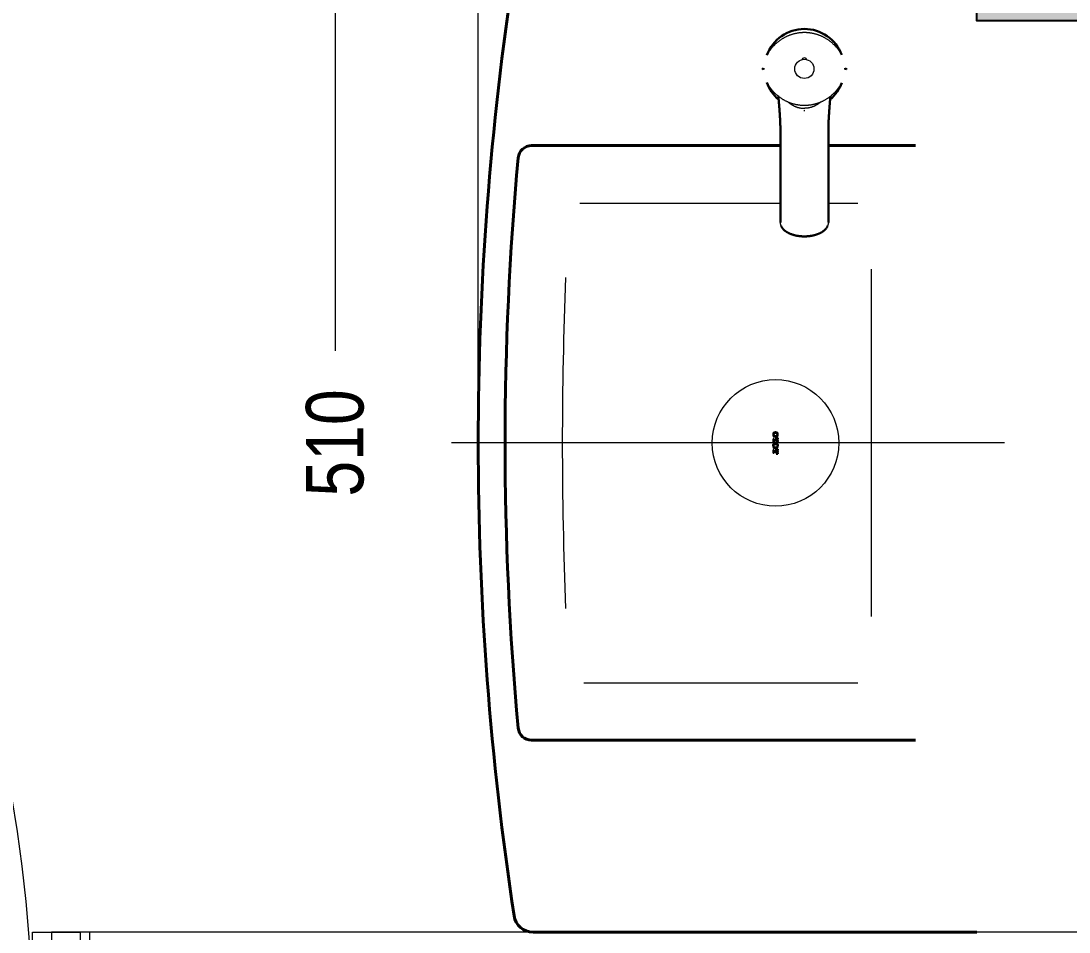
# Model space of a CAD drawing. Header units: millimetres. Extents: x -9564 to 494436, y -140371 to 4257.
# Drawn here: x -10.457 to -9.911, y 122.148 to 122.623 of the extents above; entities that cross this region are included whole.
import ezdxf
from ezdxf.enums import TextEntityAlignment as Align

# ---------------------------------------------------------------- set-up
doc = ezdxf.new("R2010")
doc.units = ezdxf.units.MM
doc.header["$MEASUREMENT"] = 0
for name, pattern in [('CENTER', [50.8, 31.75, -6.35, 6.35, -6.35]), ('DASHED2', [0.375, 0.25, -0.125]), ('SLD-Solid', [0])]:
    doc.linetypes.add(name, pattern=pattern)
for name, color, linetype, lineweight in [('BODY', 7, 'Continuous', 40), ('BODY2', 7, 'Continuous', 15), ('CENTER', 9, 'CENTER', 0), ('Dimensi', 252, 'Continuous', 9), ('DINDING', 1, 'Continuous', 20), ('DOOR OPENING', 4, 'SLD-Solid', 5), ('FITTING', 7, 'Continuous', 13), ('FITTING2', 7, 'Continuous', 30), ('LEGEND', 1, 'DASHED2', 50), ('XR-KOP A3_MOZART$0$A-TXTKOP', 3, 'Continuous', 5)]:
    doc.layers.add(name, color=color, linetype=linetype, lineweight=lineweight)
doc.styles.add('arial', font='arial.ttf', dxfattribs={"width": 0.8})
doc.styles.add('HAND', font='ROMAND.SHX', dxfattribs={"width": 0.8, "height": 250})
doc.styles.add('XR-KOP A3_MOZART$0$ROMAND', font='romand.shx', dxfattribs={"height": 2, "bigfont": 'bigfont.shx'})

# ---------------------------------------------------------------- blocks, each defined once
blk = doc.blocks.new('KUSEN PINTU')
at = {"layer": 'DOOR OPENING', "linetype": 'Continuous', "transparency": 33554687}
for p, q in [((-30, 110), (-30, 150)), ((-30, 150), (-5, 150)), ((-5, 150), (-5, 145)), ((-5, 145), (0, 145)), ((0, 145), (0, 5)), ((-50, 110), (-30, 110)), ((-50, 0), (-50, 110)), ((-5, 0), (-50, 0)), ((0, 5), (-5, 5)), ((-5, 5), (-5, 0))]:
    blk.add_line(p, q, dxfattribs=at)
at = {"layer": 'DOOR OPENING', "linetype": 'Continuous', "ltscale": 10, "transparency": 33554687}
for p, q in [((0, 145), (0, 150)), ((0, 5), (0, 0))]:
    blk.add_line(p, q, dxfattribs=at)
blk = doc.blocks.new('A$C3020dce1')
at = {"layer": 'DOOR OPENING', "color": 8, "ltscale": 2, "transparency": 33554687}
blk.add_arc((92.7, 32.89), 737.31, 359.77503, 88.65528, dxfattribs=at)
at = {"layer": 'DOOR OPENING', "linetype": 'Continuous', "transparency": 33554687, "xscale": -1, "rotation": 270}
blk.add_blockref('KUSEN PINTU', (0, 800), dxfattribs=at)
blk = doc.blocks.new('kolom1')
at = {"true_color": 0x636466}
h = blk.add_hatch(dxfattribs=at)
h.set_pattern_fill('ANGLE', color=251)
h.set_pattern_definition([(0, (0, 0), (0, 6.985), [5.08, -1.905]), (90, (0, 0), (-6.985, 4e-16), [5.08, -1.905])])
h.paths.add_polyline_path([(201.31161, -20.5135), (201.61161, -20.5135), (201.61161, -20.0135), (201.31161, -20.0135)])
h = blk.add_hatch(color=251, dxfattribs=at)
h.dxf.hatch_style = 1
h.paths.add_polyline_path([(201.61161, -20.0135), (201.31161, -20.0135), (201.31161, -20.5135), (201.61161, -20.5135)])
blk.add_lwpolyline([(201.61161, -20.0135), (201.61161, -20.5135), (201.31161, -20.5135), (201.31161, -20.0135)], close=True)
blk = doc.blocks.new('KL1')
blk.add_blockref('kolom1', (-10.11789, 185.3659))
blk = doc.blocks.new('A$Cbe85e2cb')
for points in [[(0.24974, 0.12026), (0.24974, 0.12055)], [(0.25134, 0.12055), (0.24974, 0.12055)], [(0.25008, 0.12026), (0.24974, 0.12026)], [(0.251, 0.12026), (0.25134, 0.12026)], [(0.25134, 0.12026), (0.25134, 0.12055)], [(0.25299, 0.12057), (0.25264, 0.1204)], [(0.25348, 0.12065), (0.25299, 0.12057)], [(0.25562, 0.12026), (0.25562, 0.12055)], [(0.25722, 0.12055), (0.25562, 0.12055)], [(0.25596, 0.12026), (0.25562, 0.12026)], [(0.25688, 0.12026), (0.25722, 0.12026)], [(0.25722, 0.12026), (0.25722, 0.12055)], [(0.25887, 0.12056), (0.25853, 0.1204)], [(0.25936, 0.12065), (0.25887, 0.12056)], [(0.25974, 0.1206), (0.25936, 0.12065)], [(0.2602, 0.1204), (0.25974, 0.1206)], [(0.24927, 0.11912), (0.24927, 0.11825)], [(0.24956, 0.11912), (0.24927, 0.11912)], [(0.24927, 0.11825), (0.25181, 0.11825)], [(0.24984, 0.11825), (0.24927, 0.11825)], [(0.24956, 0.11902), (0.24956, 0.11912)], [(0.25025, 0.11854), (0.25004, 0.11854)], [(0.25025, 0.11854), (0.25025, 0.12008)], [(0.25063, 0.11825), (0.25045, 0.11825)], [(0.25082, 0.11854), (0.25082, 0.12008)], [(0.25082, 0.11854), (0.25104, 0.11854)], [(0.25181, 0.11825), (0.25124, 0.11825)], [(0.25152, 0.11902), (0.25152, 0.11912)], [(0.25152, 0.11912), (0.25181, 0.11912)], [(0.25181, 0.11912), (0.25181, 0.11825)], [(0.25264, 0.1184), (0.2531, 0.1182)], [(0.25284, 0.11989), (0.25277, 0.11933)], [(0.25277, 0.11933), (0.25284, 0.11891)], [(0.2531, 0.1182), (0.25348, 0.11815)], [(0.25419, 0.11942), (0.25412, 0.11989)], [(0.25412, 0.11891), (0.25419, 0.11942)], [(0.25515, 0.11912), (0.25515, 0.11825)], [(0.25544, 0.11912), (0.25515, 0.11912)], [(0.25515, 0.11825), (0.25769, 0.11825)], [(0.25572, 0.11825), (0.25515, 0.11825)], [(0.25544, 0.11902), (0.25544, 0.11912)], [(0.25614, 0.11854), (0.25592, 0.11854)], [(0.25614, 0.11854), (0.25614, 0.12008)], [(0.25651, 0.11825), (0.25633, 0.11825)], [(0.2567, 0.11854), (0.2567, 0.12008)], [(0.2567, 0.11854), (0.25692, 0.11854)], [(0.25769, 0.11825), (0.25712, 0.11825)], [(0.2574, 0.11902), (0.2574, 0.11912)], [(0.2574, 0.11912), (0.25769, 0.11912)], [(0.25769, 0.11912), (0.25769, 0.11825)], [(0.25853, 0.1184), (0.25898, 0.1182)], [(0.25873, 0.11989), (0.25865, 0.11936)], [(0.25865, 0.11936), (0.25873, 0.11891)], [(0.25898, 0.1182), (0.25936, 0.11815)], [(0.25936, 0.11815), (0.25986, 0.11824)], [(0.25986, 0.11824), (0.2602, 0.1184)], [(0.26007, 0.11944), (0.26, 0.11989)], [(0.26, 0.11891), (0.26007, 0.11944)]]:
    blk.add_lwpolyline(points)
for points in [[(0.25008, 0.12026, -0.414214), (0.25025, 0.12008)], [(0.25082, 0.12008, -0.414214), (0.251, 0.12026)], [(0.25264, 0.1184, -0.536567), (0.25264, 0.1204)], [(0.25284, 0.11989, -0.727923), (0.25412, 0.11989)], [(0.25348, 0.12065, -0.149074), (0.25432, 0.1204)], [(0.25432, 0.1204, -0.536567), (0.25432, 0.1184)], [(0.25596, 0.12026, -0.414214), (0.25614, 0.12008)], [(0.2567, 0.12008, -0.414214), (0.25688, 0.12026)], [(0.25853, 0.1184, -0.536567), (0.25853, 0.1204)], [(0.25873, 0.11989, -0.727923), (0.26, 0.11989)], [(0.2602, 0.1204, -0.536567), (0.2602, 0.1184)], [(0.25004, 0.11854, -0.414214), (0.24956, 0.11902)], [(0.25152, 0.11902, -0.414214), (0.25104, 0.11854)], [(0.25412, 0.11891, -0.727923), (0.25284, 0.11891)], [(0.25432, 0.1184, -0.149074), (0.25348, 0.11815)], [(0.25592, 0.11854, -0.414214), (0.25544, 0.11902)], [(0.2574, 0.11902, -0.414214), (0.25692, 0.11854)], [(0.26, 0.11891, -0.727923), (0.25873, 0.11891)]]:
    blk.add_lwpolyline(points, format="xyb")
at = {"layer": 'BODY'}
for points in [[(0.00849, 0.25572, -0.075788), (0.50151, 0.25572)], [(0.10636, 0.25357, -0.045928), (0.40364, 0.25357)], [(0, 0.24583, -0.370565), (0.00849, 0.25572)], [(0.1, 0.2466, -0.387577), (0.10636, 0.25357)], [(0.40364, 0.25357, -0.387577), (0.41, 0.2466)]]:
    blk.add_lwpolyline(points, format="xyb", dxfattribs=at)
for points in [[(0.1, 0.2466), (0.1, 0.0464)], [(0.41, 0.2466), (0.41, 0.11685)], [(0, 0.24583), (0, 0.0144)], [(0.41, 0.09166), (0.41, 0.0464)]]:
    blk.add_lwpolyline(points, dxfattribs=at)
at = {"layer": 'BODY2'}
blk.add_lwpolyline([(0.16875, 0.22865, -0.020245), (0.34125, 0.22865)], format="xyb", dxfattribs=at)
for points in [[(0.13, 0.21927), (0.13, 0.0764)], [(0.38, 0.22141), (0.38, 0.11684)], [(0.38, 0.09184), (0.38, 0.0764)], [(0.16447, 0.06939), (0.34553, 0.06939)]]:
    blk.add_lwpolyline(points, dxfattribs=at)
at = {"layer": 'CENTER'}
blk.add_lwpolyline([(0.255, 0), (0.255, 0.28836)], dxfattribs=at)
at = {"layer": 'Dimensi'}
for points in [[(0, 0.25583), (0, 0.35904)], [(0.503, 0.34904), (0.30309, 0.34904)], [(0.265, 0.2744), (0.63173, 0.2744)]]:
    blk.add_lwpolyline(points, dxfattribs=at)
at = {"layer": 'FITTING'}
for points in [[(0.44969, 0.12617, -0.077016), (0.45031, 0.12617)], [(0.44969, 0.12617, -0.107339), (0.45, 0.12511)], [(0.45, 0.12511, -0.108288), (0.45031, 0.12617)], [(0.42817, 0.10403, -0.077016), (0.42817, 0.10464)], [(0.455, 0.10531, -0.306425), (0.45491, 0.10539)], [(0.455, 0.10531, -0.314249), (0.45491, 0.10538)], [(0.455, 0.10531, -0.967314), (0.455, 0.10337)], [(0.455, 0.10531, -0.010924), (0.455, 0.10531)], [(0.45489, 0.10331, -0.360799), (0.45499, 0.10339)], [(0.4549, 0.10335, -0.366838), (0.455, 0.10342)], [(0.45491, 0.10329, -0.306425), (0.455, 0.10337)], [(0.45491, 0.10329, -0.314249), (0.455, 0.10337)], [(0.455, 0.10337, -0.010924), (0.455, 0.10337)], [(0.45, 0.08356, -0.108288), (0.44969, 0.08251)], [(0.45031, 0.08251, -0.107338), (0.45, 0.08356)]]:
    blk.add_lwpolyline(points, format="xyb", dxfattribs=at)
for points in [[(0.44073, 0.12256), (0.44049, 0.12241), (0.44025, 0.12225), (0.44002, 0.12208), (0.43979, 0.12191), (0.43956, 0.12173), (0.43934, 0.12155), (0.43912, 0.12137), (0.4389, 0.12118), (0.43868, 0.12099), (0.43847, 0.1208), (0.43826, 0.12061), (0.43804, 0.12041), (0.43784, 0.12022), (0.43763, 0.12002), (0.43743, 0.11981), (0.43723, 0.11961), (0.43703, 0.1194), (0.43684, 0.11919), (0.43665, 0.11897), (0.43646, 0.11876), (0.43627, 0.11854), (0.43609, 0.11832), (0.43591, 0.11809), (0.43573, 0.11787), (0.43555, 0.11764), (0.43538, 0.11741), (0.43521, 0.11717), (0.43505, 0.11694), (0.43489, 0.1167), (0.43473, 0.11646), (0.43457, 0.11622), (0.43442, 0.11598), (0.43427, 0.11574), (0.43412, 0.11549), (0.43397, 0.11524), (0.43383, 0.11499), (0.4337, 0.11474), (0.43356, 0.11448), (0.43343, 0.11423), (0.4333, 0.11397), (0.43318, 0.11371), (0.43306, 0.11345), (0.43294, 0.11319), (0.43282, 0.11292), (0.43271, 0.11266), (0.43261, 0.11239), (0.4325, 0.11212), (0.4324, 0.11185), (0.4323, 0.11158), (0.43221, 0.11131), (0.43212, 0.11104), (0.43203, 0.11076), (0.43195, 0.11049), (0.43187, 0.11021), (0.4318, 0.10993), (0.43173, 0.10966), (0.43166, 0.10938), (0.43159, 0.1091), (0.43153, 0.10882), (0.43147, 0.10853), (0.43142, 0.10825), (0.43137, 0.10797), (0.43132, 0.10768), (0.43128, 0.1074), (0.43124, 0.10711), (0.43121, 0.10683), (0.43118, 0.10654), (0.43115, 0.10626), (0.43113, 0.10597), (0.43111, 0.10568), (0.43109, 0.1054), (0.43108, 0.10511), (0.43107, 0.10482), (0.43106, 0.10453), (0.43106, 0.10425), (0.43107, 0.10396), (0.43107, 0.10367), (0.43108, 0.10338), (0.4311, 0.1031), (0.43112, 0.10281), (0.43114, 0.10252), (0.43117, 0.10223), (0.4312, 0.10195), (0.43123, 0.10166), (0.43127, 0.10138), (0.43131, 0.10109), (0.43135, 0.10081), (0.4314, 0.10053), (0.43145, 0.10024), (0.43151, 0.09996), (0.43157, 0.09968), (0.43163, 0.0994), (0.4317, 0.09912), (0.43177, 0.09884), (0.43185, 0.09856), (0.43192, 0.09829), (0.432, 0.09801), (0.43209, 0.09774), (0.43218, 0.09746), (0.43227, 0.09719), (0.43237, 0.09692), (0.43247, 0.09665), (0.43257, 0.09638), (0.43267, 0.09611), (0.43278, 0.09585), (0.4329, 0.09558), (0.43301, 0.09532), (0.43313, 0.09506), (0.43326, 0.0948), (0.43338, 0.09454), (0.43351, 0.09428), (0.43365, 0.09403), (0.43378, 0.09378), (0.43392, 0.09353), (0.43407, 0.09328), (0.43421, 0.09303), (0.43436, 0.09278), (0.43451, 0.09254), (0.43467, 0.0923), (0.43483, 0.09206), (0.43499, 0.09182), (0.43515, 0.09158), (0.43532, 0.09135), (0.43549, 0.09112), (0.43567, 0.09089), (0.43584, 0.09066), (0.43602, 0.09044), (0.4362, 0.09022), (0.43639, 0.09), (0.43658, 0.08978), (0.43677, 0.08957), (0.43696, 0.08935), (0.43716, 0.08914), (0.43736, 0.08894), (0.43756, 0.08873), (0.43776, 0.08853), (0.43797, 0.08833), (0.43818, 0.08814), (0.43839, 0.08794), (0.4386, 0.08775), (0.43882, 0.08756), (0.43904, 0.08737), (0.43926, 0.08719), (0.43948, 0.08701), (0.43971, 0.08683), (0.43994, 0.08666), (0.44017, 0.0865), (0.44041, 0.08633), (0.44065, 0.08617)], [(0.45927, 0.08611), (0.45951, 0.08627), (0.45975, 0.08643), (0.45998, 0.08659), (0.46021, 0.08677), (0.46044, 0.08694), (0.46066, 0.08712), (0.46088, 0.08731), (0.4611, 0.08749), (0.46132, 0.08768), (0.46153, 0.08787), (0.46174, 0.08807), (0.46196, 0.08826), (0.46216, 0.08846), (0.46237, 0.08866), (0.46257, 0.08886), (0.46277, 0.08907), (0.46297, 0.08928), (0.46316, 0.08949), (0.46335, 0.0897), (0.46354, 0.08992), (0.46373, 0.09014), (0.46391, 0.09036), (0.46409, 0.09058), (0.46427, 0.09081), (0.46445, 0.09104), (0.46462, 0.09127), (0.46479, 0.0915), (0.46495, 0.09174), (0.46511, 0.09197), (0.46527, 0.09221), (0.46543, 0.09245), (0.46558, 0.0927), (0.46573, 0.09294), (0.46588, 0.09319), (0.46603, 0.09344), (0.46617, 0.09369), (0.4663, 0.09394), (0.46644, 0.09419), (0.46657, 0.09445), (0.4667, 0.09471), (0.46682, 0.09496), (0.46694, 0.09523), (0.46706, 0.09549), (0.46718, 0.09575), (0.46729, 0.09602), (0.46739, 0.09628), (0.4675, 0.09655), (0.4676, 0.09682), (0.4677, 0.09709), (0.46779, 0.09736), (0.46788, 0.09764), (0.46797, 0.09791), (0.46805, 0.09819), (0.46813, 0.09846), (0.4682, 0.09874), (0.46827, 0.09902), (0.46834, 0.0993), (0.46841, 0.09958), (0.46847, 0.09986), (0.46853, 0.10014), (0.46858, 0.10042), (0.46863, 0.10071), (0.46868, 0.10099), (0.46872, 0.10128), (0.46876, 0.10156), (0.46879, 0.10185), (0.46882, 0.10213), (0.46885, 0.10242), (0.46887, 0.10271), (0.46889, 0.10299), (0.46891, 0.10328), (0.46892, 0.10357), (0.46893, 0.10385), (0.46894, 0.10414), (0.46894, 0.10443), (0.46893, 0.10472), (0.46893, 0.10501), (0.46892, 0.10529), (0.4689, 0.10558), (0.46888, 0.10587), (0.46886, 0.10615), (0.46883, 0.10644), (0.4688, 0.10673), (0.46877, 0.10701), (0.46873, 0.1073), (0.46869, 0.10758), (0.46865, 0.10787), (0.4686, 0.10815), (0.46855, 0.10843), (0.46849, 0.10871), (0.46843, 0.109), (0.46837, 0.10928), (0.4683, 0.10956), (0.46823, 0.10984), (0.46815, 0.11011), (0.46808, 0.11039), (0.468, 0.11067), (0.46791, 0.11094), (0.46782, 0.11121), (0.46773, 0.11149), (0.46763, 0.11176), (0.46753, 0.11203), (0.46743, 0.1123), (0.46733, 0.11256), (0.46722, 0.11283), (0.4671, 0.11309), (0.46699, 0.11336), (0.46687, 0.11362), (0.46674, 0.11388), (0.46662, 0.11413), (0.46649, 0.11439), (0.46635, 0.11465), (0.46622, 0.1149), (0.46608, 0.11515), (0.46593, 0.1154), (0.46579, 0.11565), (0.46564, 0.11589), (0.46549, 0.11614), (0.46533, 0.11638), (0.46517, 0.11662), (0.46501, 0.11686), (0.46485, 0.11709), (0.46468, 0.11732), (0.46451, 0.11756), (0.46433, 0.11778), (0.46416, 0.11801), (0.46398, 0.11824), (0.4638, 0.11846), (0.46361, 0.11868), (0.46342, 0.11889), (0.46323, 0.11911), (0.46304, 0.11932), (0.46284, 0.11953), (0.46264, 0.11974), (0.46244, 0.11994), (0.46224, 0.12014), (0.46203, 0.12034), (0.46182, 0.12054), (0.46161, 0.12073), (0.4614, 0.12093), (0.46118, 0.12112), (0.46096, 0.1213), (0.46074, 0.12149), (0.46052, 0.12167), (0.46029, 0.12184), (0.46006, 0.12201), (0.45983, 0.12218), (0.45959, 0.12234), (0.45935, 0.1225)], [(0.36268, 0.10434), (0.36268, 0.10449), (0.36267, 0.10465), (0.36267, 0.10481), (0.36268, 0.10496), (0.36268, 0.10512), (0.36269, 0.10528), (0.3627, 0.10544), (0.36271, 0.10559), (0.36272, 0.10575), (0.36273, 0.10591), (0.36274, 0.10606), (0.36276, 0.10622), (0.36277, 0.10637), (0.36279, 0.10653), (0.3628, 0.10669), (0.36282, 0.10684), (0.36284, 0.107), (0.36286, 0.10715), (0.36288, 0.10731), (0.3629, 0.10746), (0.36293, 0.10762), (0.36295, 0.10777), (0.36298, 0.10793), (0.363, 0.10808), (0.36303, 0.10824), (0.36306, 0.10839), (0.36309, 0.10854), (0.36313, 0.1087), (0.36316, 0.10885), (0.36319, 0.109), (0.36323, 0.10916), (0.36327, 0.10931), (0.36331, 0.10946), (0.36335, 0.10961), (0.36339, 0.10976), (0.36343, 0.10991), (0.36347, 0.11007), (0.36352, 0.11022), (0.36356, 0.11036), (0.36361, 0.11051), (0.36366, 0.11066), (0.3637, 0.11081), (0.36376, 0.11096), (0.36381, 0.11111), (0.36386, 0.11125), (0.36392, 0.1114), (0.36397, 0.11155), (0.36403, 0.11169), (0.36409, 0.11184), (0.36415, 0.11198), (0.36421, 0.11212), (0.36428, 0.11226), (0.36434, 0.11241), (0.36441, 0.11255), (0.36448, 0.11269), (0.36455, 0.11282), (0.36463, 0.11296), (0.3647, 0.1131), (0.36478, 0.11323), (0.36486, 0.11337), (0.36494, 0.1135), (0.36502, 0.11363), (0.3651, 0.11376), (0.36519, 0.11389), (0.36528, 0.11402), (0.36537, 0.11415), (0.36546, 0.11427), (0.36556, 0.1144), (0.36565, 0.11452), (0.36575, 0.11464), (0.36585, 0.11476), (0.36595, 0.11487), (0.36606, 0.11498), (0.36617, 0.1151), (0.36628, 0.1152), (0.36639, 0.11531), (0.3665, 0.11541), (0.36662, 0.11551), (0.36674, 0.11561), (0.36686, 0.1157), (0.36699, 0.11579), (0.36711, 0.11588), (0.36724, 0.11597), (0.36737, 0.11605), (0.3675, 0.11613), (0.36764, 0.11621), (0.36777, 0.11628), (0.36791, 0.11635), (0.36805, 0.1164)], [(0.36283, 0.10434), (0.36284, 0.10456), (0.36285, 0.10478), (0.36285, 0.105), (0.36286, 0.10522), (0.36287, 0.10544), (0.36289, 0.10566), (0.3629, 0.10588), (0.36291, 0.1061), (0.36293, 0.10632), (0.36295, 0.10654), (0.36297, 0.10676), (0.36299, 0.10698), (0.36302, 0.1072), (0.36304, 0.10742), (0.36308, 0.10763), (0.36311, 0.10785), (0.36315, 0.10807), (0.36319, 0.10828), (0.36323, 0.1085), (0.36327, 0.10872), (0.36332, 0.10893), (0.36337, 0.10915), (0.36342, 0.10936), (0.36347, 0.10957), (0.36353, 0.10979), (0.36359, 0.11), (0.36365, 0.11021), (0.36371, 0.11042), (0.36378, 0.11063), (0.36385, 0.11084), (0.36392, 0.11105), (0.364, 0.11125), (0.36407, 0.11146), (0.36416, 0.11166), (0.36424, 0.11186), (0.36433, 0.11206), (0.36442, 0.11226), (0.36451, 0.11246), (0.36461, 0.11266), (0.36471, 0.11285), (0.36481, 0.11305), (0.36492, 0.11324), (0.36503, 0.11343), (0.36514, 0.11361), (0.36526, 0.1138), (0.36538, 0.11398), (0.3655, 0.11415), (0.36563, 0.11433), (0.36577, 0.1145), (0.3659, 0.11467), (0.36604, 0.11484), (0.36619, 0.115), (0.36634, 0.11515), (0.36649, 0.11531), (0.36665, 0.11545), (0.36681, 0.11559), (0.36698, 0.11573), (0.36715, 0.11586), (0.36732, 0.11599), (0.3675, 0.1161), (0.36768, 0.11621), (0.36787, 0.11632), (0.36806, 0.11641), (0.36825, 0.1165), (0.36844, 0.11658), (0.36864, 0.11664), (0.36885, 0.11669), (0.36905, 0.11673), (0.36926, 0.11676), (0.36947, 0.11678), (0.36968, 0.1168)], [(0.36283, 0.10434), (0.36284, 0.10456), (0.36285, 0.10478), (0.36285, 0.105), (0.36286, 0.10522), (0.36287, 0.10544), (0.36289, 0.10566), (0.3629, 0.10588), (0.36291, 0.1061), (0.36293, 0.10632), (0.36295, 0.10654), (0.36297, 0.10676), (0.36299, 0.10698), (0.36302, 0.1072), (0.36304, 0.10742), (0.36308, 0.10763), (0.36311, 0.10785), (0.36315, 0.10807), (0.36319, 0.10828), (0.36323, 0.1085), (0.36327, 0.10872), (0.36332, 0.10893), (0.36337, 0.10915), (0.36342, 0.10936), (0.36347, 0.10957), (0.36353, 0.10979), (0.36359, 0.11), (0.36365, 0.11021), (0.36371, 0.11042), (0.36378, 0.11063), (0.36385, 0.11084), (0.36392, 0.11105), (0.364, 0.11125), (0.36407, 0.11146), (0.36416, 0.11166), (0.36424, 0.11186), (0.36433, 0.11206), (0.36442, 0.11226), (0.36451, 0.11246), (0.36461, 0.11266), (0.36471, 0.11285), (0.36481, 0.11305), (0.36492, 0.11324), (0.36503, 0.11343), (0.36514, 0.11361), (0.36526, 0.1138), (0.36538, 0.11398), (0.3655, 0.11415), (0.36563, 0.11433), (0.36577, 0.1145), (0.3659, 0.11467), (0.36604, 0.11484), (0.36619, 0.115), (0.36634, 0.11515), (0.36649, 0.11531), (0.36665, 0.11545), (0.36681, 0.11559), (0.36698, 0.11573), (0.36715, 0.11586), (0.36732, 0.11599), (0.3675, 0.1161), (0.36768, 0.11621), (0.36787, 0.11632), (0.36806, 0.11641), (0.36825, 0.1165), (0.36844, 0.11658), (0.36864, 0.11664), (0.36885, 0.11669), (0.36905, 0.11673), (0.36926, 0.11676), (0.36947, 0.11678), (0.36968, 0.1168)], [(0.43287, 0.11298), (0.43278, 0.11287), (0.43269, 0.11276), (0.4326, 0.11265), (0.43251, 0.11254), (0.43242, 0.11243), (0.43233, 0.11232), (0.43224, 0.11221), (0.43216, 0.11209), (0.43207, 0.11197), (0.43198, 0.11185), (0.43189, 0.11173), (0.4318, 0.11161), (0.43172, 0.11148), (0.43163, 0.11135), (0.43154, 0.11122), (0.43146, 0.11108), (0.43137, 0.11095), (0.43129, 0.11081), (0.4312, 0.11067), (0.43112, 0.11052), (0.43104, 0.11038), (0.43096, 0.11023), (0.43088, 0.11007), (0.4308, 0.10992), (0.43072, 0.10976), (0.43064, 0.10961), (0.43057, 0.10944), (0.4305, 0.10928), (0.43042, 0.10911), (0.43035, 0.10894), (0.43028, 0.10877), (0.43022, 0.10859), (0.43015, 0.10841), (0.43009, 0.10823), (0.43003, 0.10804), (0.42997, 0.10786), (0.42992, 0.10767), (0.42986, 0.10747), (0.42981, 0.10728), (0.42977, 0.10708), (0.42972, 0.10688), (0.42968, 0.10668), (0.42964, 0.10647), (0.4296, 0.10626), (0.42957, 0.10605), (0.42954, 0.10584), (0.42952, 0.10563), (0.4295, 0.10542), (0.42948, 0.1052), (0.42947, 0.10499), (0.42946, 0.10477), (0.42946, 0.10455), (0.42945, 0.10434)], [(0.36795, 0.09233), (0.36781, 0.09239), (0.36767, 0.09245), (0.36754, 0.09252), (0.3674, 0.0926), (0.36727, 0.09268), (0.36715, 0.09277), (0.36702, 0.09285), (0.3669, 0.09294), (0.36678, 0.09304), (0.36666, 0.09313), (0.36654, 0.09323), (0.36643, 0.09333), (0.36631, 0.09344), (0.3662, 0.09354), (0.3661, 0.09365), (0.36599, 0.09376), (0.36589, 0.09388), (0.36579, 0.09399), (0.36569, 0.09411), (0.36559, 0.09423), (0.3655, 0.09435), (0.36541, 0.09448), (0.36532, 0.0946), (0.36523, 0.09473), (0.36514, 0.09485), (0.36506, 0.09498), (0.36497, 0.09511), (0.36489, 0.09524), (0.36482, 0.09538), (0.36474, 0.09551), (0.36466, 0.09565), (0.36459, 0.09578), (0.36452, 0.09592), (0.36445, 0.09606), (0.36438, 0.0962), (0.36431, 0.09634), (0.36425, 0.09648), (0.36419, 0.09662), (0.36412, 0.09676), (0.36406, 0.0969), (0.36401, 0.09705), (0.36395, 0.09719), (0.36389, 0.09733), (0.36384, 0.09748), (0.36379, 0.09763), (0.36374, 0.09777), (0.36369, 0.09792), (0.36364, 0.09807), (0.36359, 0.09821), (0.36354, 0.09836), (0.3635, 0.09851), (0.36346, 0.09866), (0.36341, 0.09881), (0.36337, 0.09896), (0.36333, 0.09911), (0.3633, 0.09926), (0.36326, 0.09941), (0.36322, 0.09956), (0.36319, 0.09971), (0.36315, 0.09986), (0.36312, 0.10001), (0.36309, 0.10017), (0.36306, 0.10032), (0.36303, 0.10047), (0.363, 0.10062), (0.36297, 0.10078), (0.36295, 0.10093), (0.36292, 0.10108), (0.3629, 0.10124), (0.36288, 0.10139), (0.36286, 0.10155), (0.36284, 0.1017), (0.36282, 0.10185), (0.3628, 0.10201), (0.36278, 0.10216), (0.36277, 0.10232), (0.36276, 0.10247), (0.36274, 0.10263), (0.36273, 0.10278), (0.36272, 0.10294), (0.36271, 0.10309), (0.3627, 0.10325), (0.36269, 0.10341), (0.36268, 0.10356), (0.36267, 0.10372), (0.36267, 0.10387), (0.36267, 0.10403), (0.36267, 0.10418), (0.36268, 0.10434)], [(0.36991, 0.09184), (0.36973, 0.09184), (0.36954, 0.09185), (0.36936, 0.09188), (0.36918, 0.0919), (0.36901, 0.09194), (0.36883, 0.09198), (0.36865, 0.09203), (0.36848, 0.09209), (0.36831, 0.09215), (0.36814, 0.09222), (0.36797, 0.0923), (0.36781, 0.09239), (0.36765, 0.09248), (0.36749, 0.09258), (0.36734, 0.09268), (0.36718, 0.09278), (0.36704, 0.0929), (0.36689, 0.09301), (0.36675, 0.09313), (0.36661, 0.09326), (0.36647, 0.09339), (0.36634, 0.09352), (0.36621, 0.09366), (0.36608, 0.09379), (0.36596, 0.09394), (0.36584, 0.09408), (0.36572, 0.09423), (0.36561, 0.09438), (0.3655, 0.09453), (0.36539, 0.09469), (0.36528, 0.09484), (0.36518, 0.095), (0.36508, 0.09517), (0.36498, 0.09533), (0.36489, 0.09549), (0.36479, 0.09566), (0.3647, 0.09583), (0.36462, 0.096), (0.36453, 0.09617), (0.36445, 0.09634), (0.36437, 0.09651), (0.36429, 0.09668), (0.36422, 0.09686), (0.36415, 0.09704), (0.36408, 0.09721), (0.36401, 0.09739), (0.36394, 0.09757), (0.36388, 0.09775), (0.36382, 0.09793), (0.36376, 0.09811), (0.3637, 0.0983), (0.36364, 0.09848), (0.36359, 0.09866), (0.36354, 0.09885), (0.36349, 0.09903), (0.36344, 0.09922), (0.3634, 0.0994), (0.36335, 0.09959), (0.36331, 0.09977), (0.36327, 0.09996), (0.36323, 0.10015), (0.3632, 0.10034), (0.36316, 0.10052), (0.36313, 0.10071), (0.3631, 0.1009), (0.36307, 0.10109), (0.36304, 0.10128), (0.36302, 0.10147), (0.36299, 0.10166), (0.36297, 0.10185), (0.36296, 0.10204), (0.36294, 0.10223), (0.36292, 0.10242), (0.36291, 0.10261), (0.3629, 0.1028), (0.36289, 0.103), (0.36288, 0.10319), (0.36287, 0.10338), (0.36286, 0.10357), (0.36285, 0.10376), (0.36284, 0.10395), (0.36284, 0.10415), (0.36283, 0.10434)], [(0.36991, 0.09184), (0.36973, 0.09184), (0.36954, 0.09185), (0.36936, 0.09188), (0.36918, 0.0919), (0.36901, 0.09194), (0.36883, 0.09198), (0.36865, 0.09203), (0.36848, 0.09209), (0.36831, 0.09215), (0.36814, 0.09222), (0.36797, 0.0923), (0.36781, 0.09239), (0.36765, 0.09248), (0.36749, 0.09258), (0.36734, 0.09268), (0.36718, 0.09278), (0.36704, 0.0929), (0.36689, 0.09301), (0.36675, 0.09313), (0.36661, 0.09326), (0.36647, 0.09339), (0.36634, 0.09352), (0.36621, 0.09366), (0.36608, 0.09379), (0.36596, 0.09394), (0.36584, 0.09408), (0.36572, 0.09423), (0.36561, 0.09438), (0.3655, 0.09453), (0.36539, 0.09469), (0.36528, 0.09484), (0.36518, 0.095), (0.36508, 0.09517), (0.36498, 0.09533), (0.36489, 0.09549), (0.36479, 0.09566), (0.3647, 0.09583), (0.36462, 0.096), (0.36453, 0.09617), (0.36445, 0.09634), (0.36437, 0.09651), (0.36429, 0.09668), (0.36422, 0.09686), (0.36415, 0.09704), (0.36408, 0.09721), (0.36401, 0.09739), (0.36394, 0.09757), (0.36388, 0.09775), (0.36382, 0.09793), (0.36376, 0.09811), (0.3637, 0.0983), (0.36364, 0.09848), (0.36359, 0.09866), (0.36354, 0.09885), (0.36349, 0.09903), (0.36344, 0.09922), (0.3634, 0.0994), (0.36335, 0.09959), (0.36331, 0.09977), (0.36327, 0.09996), (0.36323, 0.10015), (0.3632, 0.10034), (0.36316, 0.10052), (0.36313, 0.10071), (0.3631, 0.1009), (0.36307, 0.10109), (0.36304, 0.10128), (0.36302, 0.10147), (0.36299, 0.10166), (0.36297, 0.10185), (0.36296, 0.10204), (0.36294, 0.10223), (0.36292, 0.10242), (0.36291, 0.10261), (0.3629, 0.1028), (0.36289, 0.103), (0.36288, 0.10319), (0.36287, 0.10338), (0.36286, 0.10357), (0.36285, 0.10376), (0.36284, 0.10395), (0.36284, 0.10415), (0.36283, 0.10434)], [(0.43285, 0.09572), (0.43276, 0.09583), (0.43267, 0.09594), (0.43258, 0.09605), (0.43249, 0.09616), (0.4324, 0.09627), (0.43232, 0.09638), (0.43223, 0.09649), (0.43214, 0.09661), (0.43205, 0.09672), (0.43196, 0.09684), (0.43188, 0.09697), (0.43179, 0.09709), (0.4317, 0.09722), (0.43162, 0.09735), (0.43153, 0.09748), (0.43144, 0.09761), (0.43136, 0.09775), (0.43128, 0.09789), (0.43119, 0.09803), (0.43111, 0.09817), (0.43103, 0.09832), (0.43095, 0.09847), (0.43087, 0.09862), (0.43079, 0.09877), (0.43071, 0.09893), (0.43064, 0.09909), (0.43056, 0.09925), (0.43049, 0.09941), (0.43042, 0.09958), (0.43035, 0.09975), (0.43028, 0.09992), (0.43021, 0.1001), (0.43015, 0.10028), (0.43009, 0.10046), (0.43003, 0.10064), (0.42997, 0.10083), (0.42991, 0.10102), (0.42986, 0.10121), (0.42981, 0.10141), (0.42976, 0.10161), (0.42972, 0.10181), (0.42968, 0.10201), (0.42964, 0.10221), (0.4296, 0.10242), (0.42957, 0.10263), (0.42954, 0.10284), (0.42952, 0.10305), (0.4295, 0.10326), (0.42948, 0.10348), (0.42947, 0.10369), (0.42946, 0.10391), (0.42946, 0.10412), (0.42945, 0.10434)], [(0.45491, 0.10538), (0.45489, 0.10536)], [(0.45489, 0.10536), (0.4549, 0.10532)], [(0.45491, 0.10539), (0.45491, 0.10538)], [(0.45499, 0.10529), (0.455, 0.10531)], [(0.455, 0.10525), (0.45499, 0.10529)], [(0.455, 0.10531), (0.455, 0.10531)], [(0.455, 0.10531), (0.455, 0.10531)], [(0.455, 0.10525), (0.455, 0.10531)], [(0.4549, 0.10335), (0.45489, 0.10331)], [(0.45489, 0.10331), (0.45491, 0.10329)], [(0.45491, 0.10329), (0.45491, 0.10329)], [(0.45499, 0.10339), (0.455, 0.10342)], [(0.455, 0.10337), (0.45499, 0.10339)], [(0.455, 0.10337), (0.455, 0.10342)], [(0.455, 0.10337), (0.455, 0.10337)], [(0.455, 0.10337), (0.455, 0.10337)]]:
    blk.add_lwpolyline(points, dxfattribs=at)
for centre, radius in [((0.255, 0.1194), 0.033), ((0.45, 0.10434), 0.005)]:
    blk.add_circle(centre, radius, dxfattribs=at)
at = {"layer": 'FITTING2'}
for points in [[(0.43409, 0.1178, -0.131299), (0.44292, 0.12394)], [(0.45722, 0.12389, -0.695101), (0.45731, 0.08482)], [(0.44282, 0.08477, -0.129854), (0.4341, 0.09087)], [(0.45, 0.08249, -0.038451), (0.44969, 0.08251)], [(0.45031, 0.08251, -0.038451), (0.45, 0.08249)]]:
    blk.add_lwpolyline(points, format="xyb", dxfattribs=at)
for points in [[(0.36268, 0.10434), (0.36268, 0.10449), (0.36267, 0.10465), (0.36267, 0.10481), (0.36268, 0.10496), (0.36268, 0.10512), (0.36269, 0.10528), (0.3627, 0.10544), (0.36271, 0.10559), (0.36272, 0.10575), (0.36273, 0.10591), (0.36274, 0.10606), (0.36276, 0.10622), (0.36277, 0.10637), (0.36279, 0.10653), (0.3628, 0.10669), (0.36282, 0.10684), (0.36284, 0.107), (0.36286, 0.10715), (0.36288, 0.10731), (0.3629, 0.10746), (0.36293, 0.10762), (0.36295, 0.10777), (0.36298, 0.10793), (0.363, 0.10808), (0.36303, 0.10824), (0.36306, 0.10839), (0.36309, 0.10854), (0.36313, 0.1087), (0.36316, 0.10885), (0.36319, 0.109), (0.36323, 0.10916), (0.36327, 0.10931), (0.36331, 0.10946), (0.36335, 0.10961), (0.36339, 0.10976), (0.36343, 0.10991), (0.36347, 0.11007), (0.36352, 0.11022), (0.36356, 0.11036), (0.36361, 0.11051), (0.36366, 0.11066), (0.3637, 0.11081), (0.36376, 0.11096), (0.36381, 0.11111), (0.36386, 0.11125), (0.36392, 0.1114), (0.36397, 0.11155), (0.36403, 0.11169), (0.36409, 0.11184), (0.36415, 0.11198), (0.36421, 0.11212), (0.36428, 0.11226), (0.36434, 0.11241), (0.36441, 0.11255), (0.36448, 0.11269), (0.36455, 0.11282), (0.36463, 0.11296), (0.3647, 0.1131), (0.36478, 0.11323), (0.36486, 0.11337), (0.36494, 0.1135), (0.36502, 0.11363), (0.3651, 0.11376), (0.36519, 0.11389), (0.36528, 0.11402), (0.36537, 0.11415), (0.36546, 0.11427), (0.36556, 0.1144), (0.36565, 0.11452), (0.36575, 0.11464), (0.36585, 0.11476), (0.36595, 0.11487), (0.36606, 0.11498), (0.36617, 0.1151), (0.36628, 0.1152), (0.36639, 0.11531), (0.3665, 0.11541), (0.36662, 0.11551), (0.36674, 0.11561), (0.36686, 0.1157), (0.36699, 0.11579), (0.36711, 0.11588), (0.36724, 0.11597), (0.36737, 0.11605), (0.3675, 0.11613), (0.36764, 0.11621), (0.36777, 0.11628), (0.36791, 0.11635), (0.36805, 0.1164)], [(0.36992, 0.11684), (0.37018, 0.11684), (0.37045, 0.11684), (0.37072, 0.11684), (0.37099, 0.11684), (0.37126, 0.11684), (0.37153, 0.11684), (0.37181, 0.11684), (0.37208, 0.11684), (0.37236, 0.11684), (0.37264, 0.11684), (0.37293, 0.11684), (0.37321, 0.11684), (0.3735, 0.11684), (0.37379, 0.11684), (0.37408, 0.11684), (0.37437, 0.11684), (0.37466, 0.11684), (0.37495, 0.11684), (0.37525, 0.11684), (0.37555, 0.11684), (0.37584, 0.11684), (0.37614, 0.11684), (0.37644, 0.11684), (0.37675, 0.11684), (0.37705, 0.11684), (0.37735, 0.11684), (0.37766, 0.11684), (0.37797, 0.11684), (0.37828, 0.11684), (0.37859, 0.11684), (0.3789, 0.11684), (0.37921, 0.11684), (0.37952, 0.11684), (0.37984, 0.11684), (0.38015, 0.11684), (0.38047, 0.11684), (0.38079, 0.11684), (0.38111, 0.11684), (0.38143, 0.11684), (0.38175, 0.11684), (0.38207, 0.11684), (0.38239, 0.11684), (0.38272, 0.11684), (0.38304, 0.11684), (0.38337, 0.11684), (0.38369, 0.11684), (0.38402, 0.11684), (0.38435, 0.11684), (0.38468, 0.11684), (0.38501, 0.11684), (0.38534, 0.11684), (0.38567, 0.11684), (0.386, 0.11684), (0.38634, 0.11684), (0.38667, 0.11684), (0.38701, 0.11684), (0.38734, 0.11684), (0.38768, 0.11684), (0.38801, 0.11684), (0.38835, 0.11684), (0.38869, 0.11684), (0.38903, 0.11684), (0.38937, 0.11684), (0.38971, 0.11684), (0.39005, 0.11684), (0.39039, 0.11684), (0.39073, 0.11684), (0.39107, 0.11684), (0.39141, 0.11684), (0.39175, 0.11684), (0.3921, 0.11684), (0.39244, 0.11684), (0.39278, 0.11684), (0.39313, 0.11684), (0.39347, 0.11684), (0.39381, 0.11684), (0.39416, 0.11684), (0.3945, 0.11684), (0.39485, 0.11684), (0.39519, 0.11684), (0.39554, 0.11684), (0.39588, 0.11684), (0.39623, 0.11684), (0.39658, 0.11684), (0.39692, 0.11684), (0.39727, 0.11684), (0.39761, 0.11684), (0.39796, 0.11684), (0.39831, 0.11684), (0.39865, 0.11684), (0.399, 0.11684), (0.39934, 0.11684), (0.39969, 0.11684), (0.40004, 0.11684), (0.40038, 0.11684), (0.40073, 0.11684), (0.40107, 0.11684), (0.40142, 0.11684), (0.40176, 0.11684), (0.40211, 0.11684), (0.40245, 0.11684), (0.4028, 0.11684), (0.40314, 0.11684), (0.40348, 0.11684), (0.40383, 0.11683), (0.40417, 0.11683), (0.40451, 0.11683), (0.40485, 0.11683), (0.4052, 0.11683), (0.40554, 0.11683), (0.40588, 0.11683), (0.40622, 0.11683), (0.40656, 0.11683), (0.4069, 0.11683), (0.40724, 0.11683), (0.40757, 0.11683), (0.40791, 0.11683), (0.40825, 0.11683), (0.40859, 0.11683), (0.40892, 0.11683), (0.40926, 0.11683), (0.40959, 0.11683), (0.40992, 0.11683), (0.41026, 0.11683), (0.41059, 0.11683), (0.41092, 0.11683), (0.41125, 0.11683), (0.41158, 0.11683), (0.41191, 0.11683), (0.41224, 0.11683), (0.41256, 0.11683), (0.41289, 0.11683), (0.41321, 0.11683), (0.41354, 0.11683), (0.41386, 0.11683), (0.41418, 0.11684), (0.4145, 0.11684), (0.41482, 0.11684), (0.41514, 0.11684), (0.41546, 0.11684), (0.41578, 0.11684), (0.41609, 0.11685), (0.41641, 0.11685), (0.41672, 0.11685), (0.41703, 0.11685), (0.41734, 0.11686), (0.41765, 0.11686), (0.41796, 0.11686), (0.41827, 0.11686), (0.41858, 0.11687), (0.41888, 0.11687), (0.41918, 0.11687), (0.41949, 0.11687), (0.41979, 0.11688), (0.42008, 0.11688), (0.42038, 0.11688), (0.42068, 0.11689), (0.42097, 0.11689), (0.42127, 0.11689), (0.42156, 0.1169), (0.42185, 0.1169)], [(0.36992, 0.11684), (0.37018, 0.11684), (0.37045, 0.11684), (0.37072, 0.11684), (0.37099, 0.11684), (0.37126, 0.11684), (0.37153, 0.11684), (0.37181, 0.11684), (0.37208, 0.11684), (0.37236, 0.11684), (0.37264, 0.11684), (0.37293, 0.11684), (0.37321, 0.11684), (0.3735, 0.11684), (0.37379, 0.11684), (0.37408, 0.11684), (0.37437, 0.11684), (0.37466, 0.11684), (0.37495, 0.11684), (0.37525, 0.11684), (0.37555, 0.11684), (0.37584, 0.11684), (0.37614, 0.11684), (0.37644, 0.11684), (0.37675, 0.11684), (0.37705, 0.11684), (0.37735, 0.11684), (0.37766, 0.11684), (0.37797, 0.11684), (0.37828, 0.11684), (0.37859, 0.11684), (0.3789, 0.11684), (0.37921, 0.11684), (0.37952, 0.11684), (0.37984, 0.11684), (0.38015, 0.11684), (0.38047, 0.11684), (0.38079, 0.11684), (0.38111, 0.11684), (0.38143, 0.11684), (0.38175, 0.11684), (0.38207, 0.11684), (0.38239, 0.11684), (0.38272, 0.11684), (0.38304, 0.11684), (0.38337, 0.11684), (0.38369, 0.11684), (0.38402, 0.11684), (0.38435, 0.11684), (0.38468, 0.11684), (0.38501, 0.11684), (0.38534, 0.11684), (0.38567, 0.11684), (0.386, 0.11684), (0.38634, 0.11684), (0.38667, 0.11684), (0.38701, 0.11684), (0.38734, 0.11684), (0.38768, 0.11684), (0.38801, 0.11684), (0.38835, 0.11684), (0.38869, 0.11684), (0.38903, 0.11684), (0.38937, 0.11684), (0.38971, 0.11684), (0.39005, 0.11684), (0.39039, 0.11684), (0.39073, 0.11684), (0.39107, 0.11684), (0.39141, 0.11684), (0.39175, 0.11684), (0.3921, 0.11684), (0.39244, 0.11684), (0.39278, 0.11684), (0.39313, 0.11684), (0.39347, 0.11684), (0.39381, 0.11684), (0.39416, 0.11684), (0.3945, 0.11684), (0.39485, 0.11684), (0.39519, 0.11684), (0.39554, 0.11684), (0.39588, 0.11684), (0.39623, 0.11684), (0.39658, 0.11684), (0.39692, 0.11684), (0.39727, 0.11684), (0.39761, 0.11684), (0.39796, 0.11684), (0.39831, 0.11684), (0.39865, 0.11684), (0.399, 0.11684), (0.39934, 0.11684), (0.39969, 0.11684), (0.40004, 0.11684), (0.40038, 0.11684), (0.40073, 0.11684), (0.40107, 0.11684), (0.40142, 0.11684), (0.40176, 0.11684), (0.40211, 0.11684), (0.40245, 0.11684), (0.4028, 0.11684), (0.40314, 0.11684), (0.40348, 0.11684), (0.40383, 0.11683), (0.40417, 0.11683), (0.40451, 0.11683), (0.40485, 0.11683), (0.4052, 0.11683), (0.40554, 0.11683), (0.40588, 0.11683), (0.40622, 0.11683), (0.40656, 0.11683), (0.4069, 0.11683), (0.40724, 0.11683), (0.40757, 0.11683), (0.40791, 0.11683), (0.40825, 0.11683), (0.40859, 0.11683), (0.40892, 0.11683), (0.40926, 0.11683), (0.40959, 0.11683), (0.40992, 0.11683), (0.41026, 0.11683), (0.41059, 0.11683), (0.41092, 0.11683), (0.41125, 0.11683), (0.41158, 0.11683), (0.41191, 0.11683), (0.41224, 0.11683), (0.41256, 0.11683), (0.41289, 0.11683), (0.41321, 0.11683), (0.41354, 0.11683), (0.41386, 0.11683), (0.41418, 0.11684), (0.4145, 0.11684), (0.41482, 0.11684), (0.41514, 0.11684), (0.41546, 0.11684), (0.41578, 0.11684), (0.41609, 0.11685), (0.41641, 0.11685), (0.41672, 0.11685), (0.41703, 0.11685), (0.41734, 0.11686), (0.41765, 0.11686), (0.41796, 0.11686), (0.41827, 0.11686), (0.41858, 0.11687), (0.41888, 0.11687), (0.41918, 0.11687), (0.41949, 0.11687), (0.41979, 0.11688), (0.42008, 0.11688), (0.42038, 0.11688), (0.42068, 0.11689), (0.42097, 0.11689), (0.42127, 0.11689), (0.42156, 0.1169), (0.42185, 0.1169)], [(0.42178, 0.1169), (0.42214, 0.11692), (0.42251, 0.11694), (0.42288, 0.11696), (0.42324, 0.11698), (0.4236, 0.117), (0.42396, 0.11703), (0.42432, 0.11705), (0.42467, 0.11707), (0.42502, 0.11709), (0.42537, 0.11711), (0.42571, 0.11714), (0.42605, 0.11716), (0.42639, 0.11718), (0.42672, 0.1172), (0.42705, 0.11722), (0.42738, 0.11725), (0.4277, 0.11727), (0.42802, 0.11729), (0.42834, 0.11731), (0.42866, 0.11733), (0.42897, 0.11736), (0.42928, 0.11738), (0.42958, 0.1174), (0.42989, 0.11742), (0.43019, 0.11744), (0.43048, 0.11747), (0.43077, 0.11749), (0.43106, 0.11751), (0.43134, 0.11753), (0.43162, 0.11755), (0.4319, 0.11758), (0.43217, 0.1176), (0.43244, 0.11762), (0.43271, 0.11764), (0.43297, 0.11766), (0.43323, 0.11769), (0.43349, 0.11771), (0.43374, 0.11773), (0.43399, 0.11775), (0.43423, 0.11777), (0.43447, 0.1178), (0.4347, 0.11782), (0.43493, 0.11784), (0.43515, 0.11786), (0.43537, 0.11788), (0.43558, 0.1179), (0.4358, 0.11793)], [(0.42178, 0.1169), (0.42214, 0.11692), (0.42251, 0.11694), (0.42288, 0.11696), (0.42324, 0.11698), (0.4236, 0.117), (0.42396, 0.11703), (0.42432, 0.11705), (0.42467, 0.11707), (0.42502, 0.11709), (0.42537, 0.11711), (0.42571, 0.11714), (0.42605, 0.11716), (0.42639, 0.11718), (0.42672, 0.1172), (0.42705, 0.11722), (0.42738, 0.11725), (0.4277, 0.11727), (0.42802, 0.11729), (0.42834, 0.11731), (0.42866, 0.11733), (0.42897, 0.11736), (0.42928, 0.11738), (0.42958, 0.1174), (0.42989, 0.11742), (0.43019, 0.11744), (0.43048, 0.11747), (0.43077, 0.11749), (0.43106, 0.11751), (0.43134, 0.11753), (0.43162, 0.11755), (0.4319, 0.11758), (0.43217, 0.1176), (0.43244, 0.11762), (0.43271, 0.11764), (0.43297, 0.11766), (0.43323, 0.11769), (0.43349, 0.11771), (0.43374, 0.11773), (0.43399, 0.11775), (0.43423, 0.11777), (0.43447, 0.1178), (0.4347, 0.11782), (0.43493, 0.11784), (0.43515, 0.11786), (0.43537, 0.11788), (0.43558, 0.1179), (0.4358, 0.11793)], [(0.36795, 0.09233), (0.36781, 0.09239), (0.36767, 0.09245), (0.36754, 0.09252), (0.3674, 0.0926), (0.36727, 0.09268), (0.36715, 0.09277), (0.36702, 0.09285), (0.3669, 0.09294), (0.36678, 0.09304), (0.36666, 0.09313), (0.36654, 0.09323), (0.36643, 0.09333), (0.36631, 0.09344), (0.3662, 0.09354), (0.3661, 0.09365), (0.36599, 0.09376), (0.36589, 0.09388), (0.36579, 0.09399), (0.36569, 0.09411), (0.36559, 0.09423), (0.3655, 0.09435), (0.36541, 0.09448), (0.36532, 0.0946), (0.36523, 0.09473), (0.36514, 0.09485), (0.36506, 0.09498), (0.36497, 0.09511), (0.36489, 0.09524), (0.36482, 0.09538), (0.36474, 0.09551), (0.36466, 0.09565), (0.36459, 0.09578), (0.36452, 0.09592), (0.36445, 0.09606), (0.36438, 0.0962), (0.36431, 0.09634), (0.36425, 0.09648), (0.36419, 0.09662), (0.36412, 0.09676), (0.36406, 0.0969), (0.36401, 0.09705), (0.36395, 0.09719), (0.36389, 0.09733), (0.36384, 0.09748), (0.36379, 0.09763), (0.36374, 0.09777), (0.36369, 0.09792), (0.36364, 0.09807), (0.36359, 0.09821), (0.36354, 0.09836), (0.3635, 0.09851), (0.36346, 0.09866), (0.36341, 0.09881), (0.36337, 0.09896), (0.36333, 0.09911), (0.3633, 0.09926), (0.36326, 0.09941), (0.36322, 0.09956), (0.36319, 0.09971), (0.36315, 0.09986), (0.36312, 0.10001), (0.36309, 0.10017), (0.36306, 0.10032), (0.36303, 0.10047), (0.363, 0.10062), (0.36297, 0.10078), (0.36295, 0.10093), (0.36292, 0.10108), (0.3629, 0.10124), (0.36288, 0.10139), (0.36286, 0.10155), (0.36284, 0.1017), (0.36282, 0.10185), (0.3628, 0.10201), (0.36278, 0.10216), (0.36277, 0.10232), (0.36276, 0.10247), (0.36274, 0.10263), (0.36273, 0.10278), (0.36272, 0.10294), (0.36271, 0.10309), (0.3627, 0.10325), (0.36269, 0.10341), (0.36268, 0.10356), (0.36267, 0.10372), (0.36267, 0.10387), (0.36267, 0.10403), (0.36267, 0.10418), (0.36268, 0.10434)], [(0.42185, 0.09178), (0.42159, 0.09178), (0.42133, 0.09178), (0.42106, 0.09179), (0.4208, 0.09179), (0.42053, 0.09179), (0.42026, 0.09179), (0.42, 0.0918), (0.41973, 0.0918), (0.41946, 0.0918), (0.41919, 0.0918), (0.41891, 0.09181), (0.41864, 0.09181), (0.41836, 0.09181), (0.41809, 0.09181), (0.41781, 0.09182), (0.41753, 0.09182), (0.41725, 0.09182), (0.41697, 0.09182), (0.41669, 0.09183), (0.41641, 0.09183), (0.41613, 0.09183), (0.41584, 0.09183), (0.41556, 0.09183), (0.41527, 0.09183), (0.41499, 0.09184), (0.4147, 0.09184), (0.41441, 0.09184), (0.41412, 0.09184), (0.41383, 0.09184), (0.41354, 0.09184), (0.41325, 0.09184), (0.41296, 0.09184), (0.41267, 0.09184), (0.41237, 0.09185), (0.41208, 0.09185), (0.41178, 0.09185), (0.41149, 0.09185), (0.41119, 0.09185), (0.41089, 0.09185), (0.41059, 0.09185), (0.4103, 0.09185), (0.41, 0.09185), (0.4097, 0.09185), (0.4094, 0.09185), (0.4091, 0.09185), (0.40879, 0.09185), (0.40849, 0.09185), (0.40819, 0.09185), (0.40789, 0.09185), (0.40758, 0.09185), (0.40728, 0.09185), (0.40697, 0.09185), (0.40667, 0.09185), (0.40636, 0.09184), (0.40606, 0.09184), (0.40575, 0.09184), (0.40544, 0.09184), (0.40514, 0.09184), (0.40483, 0.09184), (0.40452, 0.09184), (0.40421, 0.09184), (0.40391, 0.09184), (0.4036, 0.09184), (0.40329, 0.09184), (0.40298, 0.09184), (0.40267, 0.09184), (0.40236, 0.09184), (0.40205, 0.09184), (0.40174, 0.09184), (0.40143, 0.09184), (0.40112, 0.09184), (0.40081, 0.09184), (0.4005, 0.09184), (0.40019, 0.09184), (0.39988, 0.09184), (0.39956, 0.09184), (0.39925, 0.09183), (0.39894, 0.09183), (0.39863, 0.09183), (0.39832, 0.09183), (0.39801, 0.09183), (0.3977, 0.09183), (0.39739, 0.09183), (0.39707, 0.09183), (0.39676, 0.09183), (0.39645, 0.09183), (0.39614, 0.09183), (0.39583, 0.09183), (0.39552, 0.09183), (0.39521, 0.09183), (0.3949, 0.09183), (0.39459, 0.09183), (0.39428, 0.09183), (0.39397, 0.09183), (0.39366, 0.09183), (0.39335, 0.09183), (0.39304, 0.09183), (0.39273, 0.09184), (0.39242, 0.09184), (0.39211, 0.09184), (0.3918, 0.09184), (0.3915, 0.09184), (0.39119, 0.09184), (0.39088, 0.09184), (0.39057, 0.09184), (0.39027, 0.09184), (0.38996, 0.09184), (0.38966, 0.09184), (0.38935, 0.09184), (0.38905, 0.09184), (0.38874, 0.09184), (0.38844, 0.09184), (0.38813, 0.09184), (0.38783, 0.09184), (0.38753, 0.09184), (0.38723, 0.09184), (0.38692, 0.09184), (0.38662, 0.09184), (0.38632, 0.09184), (0.38602, 0.09184), (0.38572, 0.09184), (0.38543, 0.09184), (0.38513, 0.09184), (0.38483, 0.09184), (0.38453, 0.09184), (0.38424, 0.09184), (0.38394, 0.09184), (0.38365, 0.09184), (0.38335, 0.09184), (0.38306, 0.09184), (0.38277, 0.09184), (0.38248, 0.09184), (0.38219, 0.09184), (0.3819, 0.09184), (0.38161, 0.09184), (0.38132, 0.09184), (0.38103, 0.09184), (0.38075, 0.09184), (0.38046, 0.09184), (0.38017, 0.09184), (0.37989, 0.09184), (0.37961, 0.09184), (0.37933, 0.09184), (0.37904, 0.09184), (0.37876, 0.09184), (0.37848, 0.09184), (0.37821, 0.09184), (0.37793, 0.09184), (0.37765, 0.09184), (0.37738, 0.09184), (0.3771, 0.09184), (0.37683, 0.09184), (0.37656, 0.09184), (0.37629, 0.09184), (0.37602, 0.09184), (0.37575, 0.09184), (0.37548, 0.09184), (0.37521, 0.09184), (0.37495, 0.09184), (0.37468, 0.09184), (0.37442, 0.09184), (0.37416, 0.09184), (0.37389, 0.09184), (0.37363, 0.09184), (0.37338, 0.09184), (0.37312, 0.09184), (0.37286, 0.09184), (0.37261, 0.09184), (0.37236, 0.09184), (0.37211, 0.09184), (0.37186, 0.09184), (0.37161, 0.09184), (0.37137, 0.09184), (0.37112, 0.09184), (0.37088, 0.09184), (0.37063, 0.09184), (0.37039, 0.09184), (0.37015, 0.09184), (0.36991, 0.09184)], [(0.43579, 0.09075), (0.43557, 0.09077), (0.43536, 0.09079), (0.43514, 0.09082), (0.43492, 0.09084), (0.43469, 0.09086), (0.43446, 0.09088), (0.43422, 0.0909), (0.43398, 0.09092), (0.43373, 0.09095), (0.43348, 0.09097), (0.43322, 0.09099), (0.43296, 0.09101), (0.4327, 0.09103), (0.43243, 0.09106), (0.43216, 0.09108), (0.43189, 0.0911), (0.43161, 0.09112), (0.43133, 0.09114), (0.43105, 0.09117), (0.43076, 0.09119), (0.43047, 0.09121), (0.43018, 0.09123), (0.42988, 0.09125), (0.42958, 0.09128), (0.42927, 0.0913), (0.42896, 0.09132), (0.42865, 0.09134), (0.42834, 0.09136), (0.42802, 0.09139), (0.4277, 0.09141), (0.42737, 0.09143), (0.42705, 0.09145), (0.42671, 0.09147), (0.42638, 0.0915), (0.42604, 0.09152), (0.42571, 0.09154), (0.42536, 0.09156), (0.42502, 0.09158), (0.42467, 0.09161), (0.42431, 0.09163), (0.42396, 0.09165), (0.4236, 0.09167), (0.42324, 0.09169), (0.42287, 0.09171), (0.42251, 0.09174), (0.42214, 0.09176), (0.42178, 0.09178)], [(0.43579, 0.09075), (0.43557, 0.09077), (0.43536, 0.09079), (0.43514, 0.09082), (0.43492, 0.09084), (0.43469, 0.09086), (0.43446, 0.09088), (0.43422, 0.0909), (0.43398, 0.09092), (0.43373, 0.09095), (0.43348, 0.09097), (0.43322, 0.09099), (0.43296, 0.09101), (0.4327, 0.09103), (0.43243, 0.09106), (0.43216, 0.09108), (0.43189, 0.0911), (0.43161, 0.09112), (0.43133, 0.09114), (0.43105, 0.09117), (0.43076, 0.09119), (0.43047, 0.09121), (0.43018, 0.09123), (0.42988, 0.09125), (0.42958, 0.09128), (0.42927, 0.0913), (0.42896, 0.09132), (0.42865, 0.09134), (0.42834, 0.09136), (0.42802, 0.09139), (0.4277, 0.09141), (0.42737, 0.09143), (0.42705, 0.09145), (0.42671, 0.09147), (0.42638, 0.0915), (0.42604, 0.09152), (0.42571, 0.09154), (0.42536, 0.09156), (0.42502, 0.09158), (0.42467, 0.09161), (0.42431, 0.09163), (0.42396, 0.09165), (0.4236, 0.09167), (0.42324, 0.09169), (0.42287, 0.09171), (0.42251, 0.09174), (0.42214, 0.09176), (0.42178, 0.09178)]]:
    blk.add_lwpolyline(points, dxfattribs=at)
at = {"layer": 'Dimensi', "insert": (0.255, 0.34904), "char_height": 0.03, "attachment_point": 5, "style": 'arial'}
blk.add_mtext('\\A1;510', dxfattribs=at)
blk = doc.blocks.new('A$C2a879c63')
at = {"layer": 'DINDING'}
blk.add_lwpolyline([(18.47328, 20.69225), (19.25578, 20.69225), (19.25578, 20.84225), (18.47328, 20.84225)], close=True, dxfattribs=at)
blk.add_blockref('KL1', (-172.23794, -143.53514))
at = {"rotation": 90}
blk.add_blockref('A$Cbe85e2cb', (18.97018, 20.84225), dxfattribs=at)
at = {"layer": 'LEGEND', "xscale": -0.001, "yscale": 0.001, "zscale": 0.001, "rotation": 270}
blk.add_blockref('A$C3020dce1', (17.69328, 20.69225), dxfattribs=at)
at = {"color": 4, "style": 'HAND'}
for tag, height, rotation, p in [('DRY.WASHER', 0.054, 0, (11.93663, 24.91225)), ('PATIO', 0.135, 0, (20.96655, 21.56957)), ('GENSET', 0.135, 0, (18.21566, 17.10449)), ('PLANTERBOX', 0.135, 90, (22.16897, 13.29588)), ('PLANTERBOX', 0.135, 0, (18.52245, 11.56325)), ('PATIO', 0.135, 0, (400.03955, 10.82101)), ('CARPORT', 0.135, 0, (12.15696, 9.7744)), ('CARPORT', 0.135, 0, (20.62021, 9.7744))]:
    blk.add_attdef(tag, text='', height=height, rotation=rotation, dxfattribs=at).set_placement(p, align=Align.MIDDLE)
at = {"layer": 'XR-KOP A3_MOZART$0$A-TXTKOP', "style": 'XR-KOP A3_MOZART$0$ROMAND'}
for tag, p in [('1:200', (37.04676, 3.18795)), ('1:100', (79.04676, 3.18795)), ('1:100', (121.04676, 3.18795)), ('1:100', (163.04676, 3.18795)), ('1:100', (205.04676, 3.18795)), ('1:100', (247.04676, 3.18795)), ('1:100', (289.04676, 3.18795)), ('1:100', (331.04676, 3.18795)), ('1:100', (373.04676, 3.18795)), ('1:100', (415.04676, 3.18795)), ('1:100', (457.04676, 3.18795)), ('1:100', (499.04676, 3.18795))]:
    blk.add_attdef(tag, text='', height=0.12959, dxfattribs=at).set_placement(p, align=Align.MIDDLE)

msp = doc.modelspace()

# ---------------------------------------------------------------- block references
msp.add_blockref('A$C2a879c63', (-28.91482, 101.30577))

doc.saveas('drawing.dxf')
